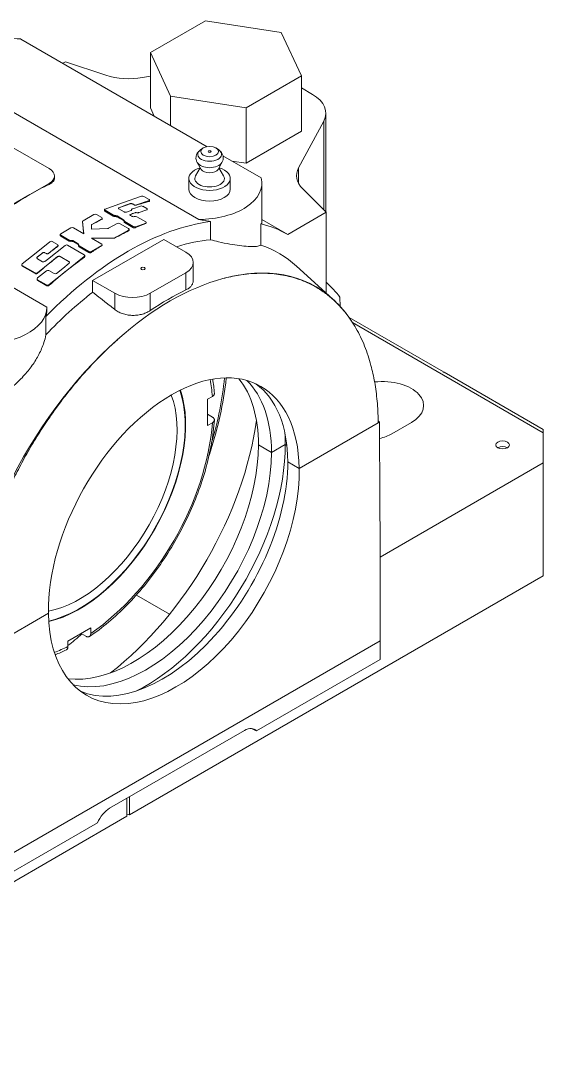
# Model space of a CAD drawing. Header units: millimetres. Extents: x -654804 to -654016, y 0 to 722.
# Drawn here: x -654129.3 to -654015.8, y 0 to 224.6 of the extents above; entities that cross this region are included whole.
import ezdxf

# ---------------------------------------------------------------- set-up
doc = ezdxf.new("R2010")
doc.units = ezdxf.units.MM
doc.layers.add('Estreito visível (ISO)', color=7, linetype='Continuous', lineweight=9)
doc.layers.add('Visível (ISO)', color=7, linetype='Continuous', lineweight=9)

msp = doc.modelspace()

# ---------------------------------------------------------------- linework, layer by layer
at = {"layer": 'Estreito visível (ISO)'}
for p, q in [((-654063.47, 202.78), (-654063.47, 183.47)), ((-654068.94, 192.66), (-654068.94, 189.22)), ((-654123.12, 189.25), (-654123.12, 189.05)), ((-654105.52, 184.86), (-654105.52, 184.85)), ((-654104.97, 184.79), (-654104.97, 184.78)), ((-654104.69, 184.63), (-654104.69, 184.62)), ((-654104.14, 184.57), (-654104.14, 184.54)), ((-654101.41, 185.53), (-654101.45, 185.31)), ((-654110.98, 183.44), (-654111.01, 183.22)), ((-654109.15, 182.38), (-654109.18, 182.17)), ((-654108.87, 182.3), (-654108.91, 182.09)), ((-654108.65, 182.27), (-654108.68, 182.07)), ((-654108.37, 182.19), (-654108.4, 182)), ((-654107.97, 183.99), (-654107.98, 183.95)), ((-654105.47, 182.54), (-654105.48, 182.51)), ((-654105.22, 183.59), (-654105.22, 183.59)), ((-654105.22, 183.49), (-654105.22, 183.48)), ((-654104.5, 182.89), (-654104.5, 182.89)), ((-654104.22, 182.91), (-654104.22, 182.91)), ((-654103.99, 182.89), (-654103.99, 182.88)), ((-654103.72, 182.91), (-654103.72, 182.91)), ((-654101.92, 183.54), (-654101.93, 183.51)), ((-654115.87, 180.96), (-654115.87, 180.95)), ((-654113.82, 180.32), (-654113.82, 180.31)), ((-654111.71, 181.54), (-654111.71, 181.42)), ((-654106.94, 181.36), (-654106.96, 181.17)), ((-654106.82, 181.22), (-654106.85, 181.02)), ((-654106.82, 181.11), (-654106.85, 180.9)), ((-654106.7, 180.97), (-654106.73, 180.75)), ((-654104.87, 179.91), (-654104.91, 179.7)), ((-654104.32, 179.85), (-654104.35, 179.66)), ((-654102.14, 180.62), (-654102.15, 180.59)), ((-654120.6, 178.01), (-654120.6, 177.8)), ((-654108.82, 177.44), (-654108.82, 177.43)), ((-654105.88, 179.14), (-654105.88, 178.95)), ((-654121.31, 175.63), (-654121.29, 175.53)), ((-654118.77, 176.96), (-654118.77, 176.74)), ((-654118.49, 176.89), (-654118.49, 176.68)), ((-654118.26, 176.89), (-654118.26, 176.7)), ((-654117.98, 176.83), (-654117.98, 176.64)), ((-654116.83, 176.16), (-654116.83, 175.97)), ((-654116.6, 175.7), (-654116.6, 175.49)), ((-654111.71, 175.77), (-654111.71, 175.73)), ((-654109.1, 177.37), (-654109.1, 177.36)), ((-654125.69, 173.27), (-654125.69, 173.27)), ((-654124.6, 174.14), (-654124.6, 174.14)), ((-654124.05, 174.2), (-654124.04, 174.2)), ((-654123.77, 174.04), (-654123.77, 174.04)), ((-654123.22, 174.1), (-654123.22, 174.09)), ((-654121.28, 173.36), (-654121.28, 173.34)), ((-654120.73, 173.42), (-654120.72, 173.39)), ((-654115.5, 173.4), (-654115.47, 173.24)), ((-654114.49, 174.49), (-654114.49, 174.27)), ((-654113.93, 174.49), (-654113.93, 174.3)), ((-654128.97, 171.41), (-654128.95, 171.3)), ((-654118.79, 172.29), (-654118.78, 172.26)), ((-654126.19, 169.81), (-654126.17, 169.69)), ((-654125.64, 169.87), (-654125.62, 169.77)), ((-654093.43, 169.88), (-654093.43, 166.12)), ((-654125.62, 168.35), (-654125.59, 168.17)), ((-654123.68, 167.23), (-654123.64, 167.05)), ((-654123.13, 167.29), (-654123.1, 167.13)), ((-654108.87, 165.42), (-654108.87, 161.88)), ((-654101.15, 165.42), (-654101.15, 161.67)), ((-654015.79, 135.13), (-654057.23, 159.05))]:
    msp.add_line(p, q, dxfattribs=at)
for centre, major_axis, start_param, end_param in [((-654088.27, 195.56), (2.59, 0), 2.451776, 6.973002), ((-654088.27, 194.3), (2.83, 0), 3.465421, 5.959357), ((-654096.8, 112.09), (31.61, 54.75), 6.158178, 6.809916), ((-654096.8, 112.09), (31.61, 54.75), 1.044066, 2.35572), ((-654116.56, 123.5), (-20.5, -35.51), 2.441664, 2.559753), ((-654126.1, 129.01), (-29.25, -50.66), 1.967103, 2.2369), ((-654116.56, 123.5), (-20.5, -35.51), 0.870868, 2.270725), ((-654116.56, 123.5), (-20.5, -35.51), 0.59705, 0.699928)]:
    msp.add_ellipse(centre, major_axis=major_axis, ratio=0.57735, start_param=start_param, end_param=end_param, dxfattribs=at)
at = {"layer": 'Visível (ISO)'}
for p, q in [((-654089.13, 224.58), (-654101.14, 217.64)), ((-654072.73, 222.04), (-654089.13, 224.58)), ((-654088.82, 197.23), (-654129.3, 220.6)), ((-654068.34, 212.57), (-654072.73, 222.04)), ((-654119.56, 215.66), (-654120.15, 215.32)), ((-654110.8, 212.74), (-654119.56, 215.66)), ((-654101.14, 217.64), (-654101.14, 205.64)), ((-654101.14, 217.64), (-654096.74, 208.18)), ((-654090.6, 181.45), (-654144.88, 212.78)), ((-654101.14, 212.53), (-654102.83, 212.23)), ((-654080.35, 205.64), (-654068.34, 212.57)), ((-654068.34, 212.57), (-654068.34, 200.56)), ((-654065.94, 208.58), (-654068.34, 209.97)), ((-654096.74, 208.18), (-654096.74, 201.8)), ((-654096.74, 208.18), (-654080.35, 205.64)), ((-654100.32, 203.87), (-654101.14, 205.64)), ((-654080.35, 205.64), (-654080.35, 193.63)), ((-654063.01, 204.5), (-654063.01, 183.02)), ((-654068.94, 192.66), (-654063.47, 202.78)), ((-654068.34, 200.56), (-654080.35, 193.63)), ((-654123.12, 192.46), (-654131.45, 197.27)), ((-654089.76, 196.87), (-654090.27, 196.51)), ((-654086.78, 196.87), (-654086.27, 196.51)), ((-654177.86, 193.74), (-654123.59, 162.4)), ((-654090.1, 192.31), (-654090.96, 193.78)), ((-654086.44, 192.31), (-654085.59, 193.78)), ((-654077.06, 190.44), (-654085.37, 195.23)), ((-654080.35, 193.63), (-654083.42, 194.11)), ((-654090.31, 192.66), (-654091.32, 190.92)), ((-654086.24, 192.66), (-654085.22, 190.92)), ((-654127.29, 186.84), (-654123.12, 189.25)), ((-654121.97, 190.86), (-654121.97, 190.42)), ((-654092.77, 190.33), (-654092.77, 188)), ((-654083.77, 190.33), (-654083.77, 188)), ((-654076.92, 189.32), (-654076.92, 180.76)), ((-654131.45, 184.44), (-654127.29, 186.84)), ((-654103.08, 186.49), (-654107.17, 185.05)), ((-654101.42, 185.79), (-654102.53, 186.43)), ((-654062.99, 183), (-654068.05, 188.05)), ((-654107.17, 185.05), (-654110.98, 183.7)), ((-654107.97, 183.99), (-654106.34, 184.57)), ((-654106.34, 184.57), (-654105.52, 184.86)), ((-654104.97, 184.79), (-654104.69, 184.63)), ((-654104.69, 184.62), (-654104.97, 184.78)), ((-654103.31, 184.34), (-654104.95, 183.76)), ((-654104.14, 184.57), (-654101.41, 185.53)), ((-654101.93, 183.8), (-654102.76, 184.28)), ((-654101.3, 185.63), (-654101.34, 185.4)), ((-654113.38, 182.5), (-654115.75, 181.13)), ((-654111.71, 181.86), (-654112.82, 182.5)), ((-654111.09, 183.6), (-654111.13, 183.39)), ((-654109.18, 182.17), (-654111.01, 183.22)), ((-654110.98, 183.44), (-654109.15, 182.38)), ((-654108.87, 182.3), (-654108.65, 182.27)), ((-654106.96, 181.17), (-654108.4, 182)), ((-654108.37, 182.19), (-654106.94, 181.36)), ((-654106.86, 183.09), (-654107.97, 183.73)), ((-654105.33, 183.37), (-654106.31, 183.03)), ((-654105.47, 182.54), (-654104.5, 182.89)), ((-654105.19, 182.13), (-654105.47, 182.29)), ((-654105.22, 183.61), (-654105.22, 183.61)), ((-654105.22, 183.59), (-654105.22, 183.49)), ((-654104.95, 183.76), (-654105.11, 183.71)), ((-654104.22, 182.91), (-654103.99, 182.89)), ((-654102.15, 180.88), (-654104.09, 182)), ((-654103.72, 182.91), (-654103.56, 182.96)), ((-654103.56, 182.96), (-654101.92, 183.54)), ((-654101.81, 183.64), (-654101.82, 183.6)), ((-654062.99, 183), (-654071.31, 178.2)), ((-654062.99, 165.5), (-654062.99, 183)), ((-654115.87, 180.97), (-654115.87, 180.97)), ((-654115.87, 180.96), (-654115.79, 180.21)), ((-654115.79, 180.21), (-654115.6, 178.33)), ((-654113.93, 179.3), (-654113.93, 180.16)), ((-654113.82, 180.32), (-654111.71, 181.54)), ((-654111.6, 181.7), (-654111.6, 181.57)), ((-654108.38, 180.58), (-654110.22, 179.52)), ((-654105.88, 179.46), (-654107.83, 180.58)), ((-654106.82, 181.22), (-654106.82, 181.11)), ((-654104.91, 179.7), (-654106.73, 180.75)), ((-654106.7, 180.97), (-654104.87, 179.91)), ((-654104.32, 179.85), (-654102.14, 180.62)), ((-654102.03, 180.72), (-654102.03, 180.69)), ((-654088.08, 177.03), (-654088.08, 180.99)), ((-654077.15, 180.48), (-654077.15, 175.88)), ((-654071.31, 178.2), (-654076.92, 181.44)), ((-654120.71, 178.17), (-654120.71, 177.97)), ((-654118.38, 179.62), (-654120.6, 178.33)), ((-654120.6, 178.01), (-654118.77, 176.96)), ((-654118.77, 176.74), (-654120.6, 177.8)), ((-654115.6, 178.33), (-654117.82, 179.62)), ((-654110.47, 179.45), (-654113.93, 179.3)), ((-654108.82, 177.44), (-654105.88, 179.14)), ((-654105.77, 179.3), (-654105.77, 179.09)), ((-654125.97, 174.19), (-654122.98, 176.59)), ((-654123.48, 172.75), (-654119.66, 175.8)), ((-654121.31, 175.63), (-654123.22, 174.1)), ((-654122.43, 176.65), (-654121.32, 176.01)), ((-654121.2, 175.86), (-654121.18, 175.75)), ((-654119.11, 175.86), (-654115.5, 173.78)), ((-654118.49, 176.89), (-654118.26, 176.89)), ((-654117.98, 176.83), (-654116.83, 176.16)), ((-654116.83, 175.97), (-654117.98, 176.64)), ((-654116.71, 176), (-654116.71, 175.86)), ((-654116.71, 175.86), (-654116.71, 175.66)), ((-654116.6, 175.7), (-654114.49, 174.49)), ((-654114.49, 174.27), (-654116.6, 175.49)), ((-654111.71, 176.09), (-654113.93, 177.37)), ((-654113.93, 177.37), (-654110.88, 177.37)), ((-654113.93, 174.49), (-654111.71, 175.77)), ((-654113.67, 168.19), (-654098.23, 177.1)), ((-654111.6, 175.93), (-654111.6, 175.9)), ((-654110.88, 177.37), (-654109.1, 177.37)), ((-654093.43, 174.33), (-654098.23, 177.1)), ((-654128.97, 171.79), (-654125.97, 174.19)), ((-654125.14, 173.71), (-654125.69, 173.27)), ((-654124.6, 174.14), (-654125.14, 173.71)), ((-654123.77, 174.04), (-654124.05, 174.2)), ((-654123.77, 174.04), (-654124.04, 174.2)), ((-654121.28, 173.36), (-654122.64, 172.27)), ((-654118.79, 172.29), (-654120.73, 173.42)), ((-654118.78, 172.26), (-654120.72, 173.39)), ((-654115.5, 173.4), (-654119.31, 170.34)), ((-654115.39, 173.63), (-654115.36, 173.46)), ((-654129.08, 171.56), (-654129.06, 171.45)), ((-654126.19, 169.81), (-654128.97, 171.41)), ((-654126.17, 169.69), (-654128.95, 171.3)), ((-654125.68, 172.89), (-654124.57, 172.25)), ((-654122.64, 172.27), (-654125.64, 169.87)), ((-654124.02, 172.31), (-654123.48, 172.75)), ((-654121.51, 169.73), (-654120.14, 170.82)), ((-654120.14, 170.82), (-654118.78, 171.91)), ((-654091.83, 172.1), (-654091.83, 168.21)), ((-654061.5, 164.14), (-654069.37, 171.3)), ((-654125.73, 168.5), (-654125.7, 168.32)), ((-654125.63, 168.73), (-654123.72, 170.26)), ((-654123.17, 170.32), (-654122.06, 169.67)), ((-654119.31, 170.34), (-654123.13, 167.29)), ((-654101.15, 165.42), (-654093.43, 169.88)), ((-654123.68, 167.23), (-654125.62, 168.35)), ((-654123.64, 167.05), (-654125.59, 168.17)), ((-654113.67, 168.19), (-654108.87, 165.42)), ((-654113.67, 165.65), (-654113.67, 168.19)), ((-654059.99, 164.57), (-654059.91, 162.55)), ((-654123.59, 162.38), (-654123.59, 162.37)), ((-654123.82, 160.35), (-654123.82, 156.39)), ((-654037.5, 148.34), (-654057.98, 160.16)), ((-654015.79, 135.81), (-654037.34, 148.25)), ((-654088.73, 142.42), (-654087.67, 143.03)), ((-654088.73, 136.7), (-654088.73, 142.42)), ((-654088.73, 139.15), (-654087.67, 138.54)), ((-654087.67, 137.31), (-654088.73, 136.7)), ((-654068.83, 127.37), (-654051.4, 137.43)), ((-654051.67, 137.3), (-654068.83, 127.4)), ((-654044.43, 137.38), (-654048.67, 134.93)), ((-654015.79, 135.81), (-654015.79, 135.13)), ((-654015.79, 128.6), (-654015.79, 135.13)), ((-654077.66, 132.5), (-654074.84, 130.87)), ((-654071.83, 132.6), (-654074.84, 130.87)), ((-654074.84, 130.84), (-654071.83, 132.58)), ((-654071.49, 132.41), (-654071.83, 132.6)), ((-654071.83, 132.58), (-654071.49, 132.38)), ((-654077.64, 132.49), (-654077.66, 132.48)), ((-654074.84, 130.84), (-654077.66, 132.48)), ((-654071.3, 128.83), (-654068.83, 127.4)), ((-654071.28, 128.81), (-654071.3, 128.8)), ((-654068.83, 127.37), (-654071.3, 128.8)), ((-654015.79, 128.6), (-654051.24, 108.13)), ((-654015.79, 104.1), (-654015.79, 128.6)), ((-654105.67, 52.21), (-654015.79, 104.1)), ((-654104.18, 99.91), (-654096.95, 95.74)), ((-654051.23, 101.03), (-654051.23, 86.06)), ((-654140.69, 85.88), (-654123.27, 95.94)), ((-654123.27, 95.96), (-654140.43, 86.06)), ((-654123.29, 95.95), (-654123.27, 95.94)), ((-654119.03, 89.93), (-654114.08, 92.79)), ((-654114.08, 92.79), (-654114.08, 91.57)), ((-654051.26, 89.97), (-654139.43, 39.06)), ((-654119.03, 88.71), (-654119.03, 89.93)), ((-654115.14, 90.95), (-654116.2, 91.57)), ((-654051.26, 85.88), (-654051.26, 89.97)), ((-654078.08, 70.4), (-654051.26, 85.88)), ((-654109.98, 53.61), (-654080.7, 70.52)), ((-654106.23, 51.89), (-654106.23, 55.78)), ((-654105.67, 56.1), (-654105.67, 52.21)), ((-654196.11, 0), (-654106.23, 51.89)), ((-654105.67, 52.21), (-654106.23, 52.32)), ((-654139.43, 34.98), (-654112.61, 50.46))]:
    msp.add_line(p, q, dxfattribs=at)
for centre, major_axis, ratio, start_param, end_param in [((-654131.23, 212.8), (-13.65, 0), 0.57735, 4.570492, 6.286001), ((-654105.8, 217.74), (-10, 0), 0.57735, 1.047198, 1.873069), ((-654073.01, 204.5), (10, 0), 0.57735, 5.980913, 7.068583), ((-654125.9, 190.86), (3.93, 0), 0.57735, 5.497787, 7.068583), ((-654088.27, 190.33), (4.5, 0), 0.57735, 2.042571, 7.382207), ((-654088.27, 190.33), (3.21, 0), 0.57735, 2.817765, 6.607013), ((-654088.27, 192.66), (1.93, 0), 0.57735, 3.465421, 5.959357), ((-654059.39, 190.94), (-10, 0), 0.57735, 5.980913, 6.806784), ((-654127.29, 129.69), (-35, -60.62), 0.57735, 3.842677, 3.926991), ((-654090.57, 189.32), (13.65, 0), 0.57735, 4.709573, 6.425082), ((-654127.29, 129.69), (-35, -60.62), 0.57735, 3.926991, 4.011305), ((-654102.8, 186.33), (-0.388, 0.059), 0.457158, 4.005914, 5.57671), ((-654088.27, 188), (4.5, 0), 0.57735, 3.141593, 6.283185), ((-654115.74, 123.02), (-35, -60.62), 0.57735, 3.735861, 3.769518), ((-654115.74, 123.02), (-35, -60.62), 0.57735, 3.719034, 3.735861), ((-654105.24, 184.7), (0.388, -0.059), 0.457158, 0.864321, 2.435118), ((-654104.42, 184.73), (0.388, -0.059), 0.457158, 4.005914, 5.57671), ((-654114.91, 122.54), (-35, -60.62), 0.57735, 3.651634, 3.707815), ((-654103.03, 184.18), (-0.388, 0.059), 0.457158, 4.005914, 5.57671), ((-654101.69, 185.69), (0.388, -0.059), 0.457158, 5.57671, 7.147507), ((-654113.1, 182.34), (-0.393, 0), 0.57735, 3.926991, 5.497787), ((-654110.71, 183.54), (-0.388, 0.059), 0.457158, 5.57671, 7.147507), ((-654108.88, 182.48), (0.388, -0.059), 0.457158, 4.005914, 4.791312), ((-654110.19, 119.82), (98.38, -9.05), 0.629489, 1.613311, 1.615641), ((-654108.64, 182.09), (0.388, -0.059), 0.457158, 0.864321, 1.649719), ((-654107.69, 183.83), (-0.388, 0.059), 0.457158, 5.57671, 7.147507), ((-654106.58, 183.19), (-0.388, 0.059), 0.457158, 0.864321, 2.435118), ((-654105.19, 182.38), (-0.388, 0.059), 0.457158, 5.57671, 7.147507), ((-654113.24, 121.58), (-35, -60.62), 0.57735, 3.749401, 3.769518), ((-654105.61, 183.53), (0.388, -0.059), 0.457158, 5.57671, 6.362108), ((-654104.83, 183.55), (-0.388, 0.059), 0.457158, 5.57671, 6.362108), ((-654114.63, 122.38), (-7.05, -76.7), 0.081907, 2.500017, 2.50234), ((-654104.92, 182.22), (-0.388, 0.059), 0.457158, 0.864321, 2.435118), ((-654104.36, 181.9), (-0.388, 0.059), 0.457158, 4.005914, 5.57671), ((-654104.22, 182.73), (0.388, -0.059), 0.457158, 1.649719, 2.435118), ((-654112.68, 121.26), (98.38, -9.05), 0.629489, 1.540314, 1.542638), ((-654104, 183.07), (0.388, -0.059), 0.457158, 4.791312, 5.57671), ((-654112.96, 121.42), (-35, -60.62), 0.57735, 3.735861, 3.739146), ((-654112.96, 121.42), (-35, -60.62), 0.57735, 3.702204, 3.735861), ((-654102.2, 183.7), (0.388, -0.059), 0.457158, 5.57671, 7.147507), ((-654105.95, 117.37), (-35, -60.62), 0.57735, 3.557638, 4.296344), ((-654118.1, 179.46), (-0.393, 0), 0.57735, 3.926991, 5.497787), ((-654115.48, 180.97), (-0.393, 0), 0.57735, 5.497787, 6.341941), ((-654115.79, 123.05), (4.52, -83.39), 0.050701, 2.323154, 2.335503), ((-654115.79, 123.05), (4.52, -83.39), 0.050701, 2.292765, 2.323154), ((-654113.54, 180.16), (-0.393, 0), 0.57735, 5.497787, 6.283185), ((-654114.91, 122.54), (-35, -60.62), 0.57735, 3.862449, 3.905036), ((-654111.99, 181.7), (0.393, 0), 0.57735, 5.497787, 7.068583), ((-654108.1, 180.42), (-0.393, 0), 0.57735, 3.926991, 5.497787), ((-654107.21, 181.26), (0.388, -0.059), 0.457158, 0.078923, 0.864321), ((-654116.29, 123.34), (-7.05, -76.7), 0.081907, 2.427013, 2.429344), ((-654106.43, 181.07), (-0.388, 0.059), 0.457158, 0.078923, 0.864321), ((-654104.6, 180.01), (0.388, -0.059), 0.457158, 4.005914, 5.57671), ((-654109.91, 119.66), (-35, -60.62), 0.57735, 3.769518, 3.81446), ((-654102.42, 180.78), (0.388, -0.059), 0.457158, 5.57671, 7.147507), ((-654105.95, 117.37), (35, 60.62), 0.57735, 0.010205, 0.164402), ((-654120.32, 178.17), (-0.393, 0), 0.57735, 5.497787, 7.068583), ((-654110.5, 179.68), (-0.393, 0), 0.57735, 1.647568, 2.356194), ((-654109.1, 177.6), (0.393, 0), 0.57735, 4.712389, 5.497787), ((-654109.91, 119.66), (-35, -60.62), 0.57735, 3.845578, 3.905036), ((-654106.16, 179.3), (0.393, 0), 0.57735, 5.497787, 7.068583), ((-654114.91, 122.54), (-35, -60.62), 0.57735, 4.056389, 4.095685), ((-654122.7, 176.43), (0.386, 0.072), 0.676515, 0.669734, 2.24053), ((-654121.59, 175.79), (0.386, 0.072), 0.676515, 5.382123, 6.952919), ((-654119.38, 175.64), (0.386, 0.072), 0.676515, 0.669734, 2.24053), ((-654118.49, 177.12), (0.393, 0), 0.57735, 3.926991, 4.712389), ((-654110.05, 119.74), (98.99, 0), 0.57735, 1.653857, 1.656189), ((-654118.26, 176.67), (0.393, 0), 0.57735, 0.785398, 1.570796), ((-654117.1, 176), (0.393, 0), 0.57735, 0, 0.785398), ((-654116.32, 175.86), (-0.393, 0), 0.57735, 0, 0.785398), ((-654109.91, 119.66), (-35, -60.62), 0.57735, 3.963454, 4.008403), ((-654110.88, 120.22), (98.99, 0), 0.57735, 1.570796, 1.601186), ((-654111.99, 175.93), (0.393, 0), 0.57735, 5.497787, 7.068583), ((-654110.88, 120.22), (98.99, 0), 0.57735, 1.552808, 1.570796), ((-654105.95, 117.37), (32.75, 56.72), 0.57735, 0.389308, 0.557259), ((-654105.95, 117.37), (32.75, 56.72), 0.57735, 6.158178, 6.39752), ((-654125.41, 173.11), (-0.386, -0.072), 0.676515, 5.382123, 6.952919), ((-654115.74, 123.02), (-35, -60.62), 0.57735, 4.118121, 4.129338), ((-654115.74, 123.02), (-35, -60.62), 0.57735, 4.106904, 4.118121), ((-654124.32, 173.98), (-0.386, -0.072), 0.676515, 3.811327, 5.382123), ((-654123.5, 174.26), (-0.386, -0.072), 0.676515, 0.669734, 2.24053), ((-654113.24, 121.58), (-35, -60.62), 0.57735, 4.090075, 4.118121), ((-654121, 173.2), (-0.386, -0.072), 0.676515, 3.811327, 5.382123), ((-654109.91, 119.66), (-35, -60.62), 0.57735, 4.039522, 4.118121), ((-654115.77, 173.56), (0.386, 0.072), 0.676515, 5.382123, 6.952919), ((-654114.21, 174.65), (0.393, 0), 0.57735, 3.926991, 5.497787), ((-654097.29, 172.1), (5.46, 0), 0.57735, 5.497787, 7.068583), ((-654128.69, 171.63), (-0.386, -0.072), 0.676515, 5.382123, 6.952919), ((-654113.24, 121.58), (-35, -60.62), 0.57735, 4.118121, 4.179853), ((-654124.3, 172.47), (0.386, 0.072), 0.676515, 3.811327, 5.382123), ((-654119.06, 172.08), (0.386, 0.072), 0.676515, 5.382123, 6.952919), ((-654125.92, 170.03), (-0.386, -0.072), 0.676515, 0.669734, 2.24053), ((-654125.35, 168.57), (-0.386, -0.072), 0.676515, 5.382123, 6.952919), ((-654123.44, 170.1), (0.386, 0.072), 0.676515, 0.669734, 2.24053), ((-654109.91, 119.66), (-35, -60.62), 0.57735, 4.118121, 4.19672), ((-654121.78, 169.89), (0.386, 0.072), 0.676515, 3.811327, 5.382123), ((-654096.05, 111.82), (-30.67, -55.07), 0.587337, 3.658493, 4.177405), ((-654123.41, 167.45), (-0.386, -0.072), 0.676515, 0.669734, 2.24053), ((-654100.43, 154.28), (44.2, 0), 0.57735, 0.414979, 0.560341), ((-654105.95, 117.37), (32.75, 56.72), 0.57735, 0.952846, 1.181488), ((-654105.01, 167.65), (5.46, 0), 0.57735, 3.926991, 5.497787), ((-654097.29, 112.37), (-31.67, -54.85), 0.57735, 3.840709, 4.013273), ((-654137.24, 162.38), (13.65, 0), 0.57735, 4.570492, 6.286001), ((-654096.05, 111.66), (18.74, 33.64), 0.587337, 5.48953, 8.629564), ((-654038, 146.32), (-0.46, -2.04), 0.264784, 2.984598, 3.200915), ((-654038.84, 146.81), (2.03, 0.86), 0.711531, 0.491397, 0.633294), ((-654104.89, 116.76), (19.25, 33.34), 0.57735, 5.498566, 6.062223), ((-654102.06, 115.13), (19.25, 33.34), 0.57735, 5.498566, 6.136438), ((-654050.79, 141.05), (9, 0), 0.57735, 5.497787, 8.036822), ((-654116.56, 123.5), (16.25, 28.15), 0.57735, 3.633338, 5.813273), ((-654116.56, 123.5), (-16.32, -28.27), 0.57735, 0.493403, 2.669924), ((-654098.52, 113.08), (19.25, 33.34), 0.57735, 5.498566, 6.228053), ((-654116.56, 123.5), (15, 25.98), 0.57735, 3.604612, 5.843675), ((-654116.2, 123.29), (-27.31, -47.31), 0.57735, 0.951978, 2.189614), ((-654053.73, 136.9), (2.5, 0), 0.57735, 0.373485, 0.605337), ((-654053.73, 183.72), (1.75, -117.97), 0.015111, 0.651928, 1.167311), ((-654102.06, 115.13), (-21.38, -37.02), 0.57735, 2.356896, 2.428908), ((-654055.04, 138.6), (-9, 0), 0.57735, 1.989797, 2.356194), ((-654102.06, 115.13), (-21.38, -37.02), 0.57735, 0.712684, 2.356194), ((-654104.89, 116.76), (-19.25, -33.34), 0.57735, 0.238266, 2.356194), ((-654102.06, 115.13), (-19.25, -33.34), 0.57735, 0.164051, 2.356194), ((-654024.63, 131.25), (-1.5, 0), 0.57735, 3.926991, 5.497787), ((-654098.52, 113.08), (-19.25, -33.34), 0.57735, 0.072435, 2.356194), ((-654096.05, 111.66), (18.74, 33.64), 0.587337, 2.347158, 5.488751), ((-654126.1, 129.01), (-27.5, -47.63), 0.57735, 0.968233, 1.047721), ((-654126.1, 129.01), (-27.5, -47.63), 0.57735, 0.896737, 0.903853), ((-654053.73, 85.86), (-2.5, -0.27), 0.491924, 2.94694, 3.088837), ((-654080.7, 66.89), (2.22, 3.85), 0.57735, 6.079673, 7.068583), ((-654092.98, 73.98), (22.54, -9.07), 0.117983, 0.896718, 0.957733), ((-654109.98, 49.98), (2.22, 3.85), 0.57735, 0.785398, 1.774309)]:
    msp.add_ellipse(centre, major_axis=major_axis, ratio=ratio, start_param=start_param, end_param=end_param, dxfattribs=at)
for centre, major_axis in [((-654088.27, 196.16), (-1.93, 0)), ((-654088.27, 196.16), (-0.321, 0)), ((-654102.75, 170.8), (0.491, 0)), ((-654024.63, 132.48), (-1.5, 0))]:
    msp.add_ellipse(centre, major_axis=major_axis, ratio=0.57735, dxfattribs=at)
for points, knots in [([(-654090.96, 193.78), (-654091.06, 193.96), (-654091.14, 194.16), (-654091.23, 194.6), (-654091.24, 194.83), (-654091.18, 195.27), (-654091.11, 195.48), (-654090.92, 195.85), (-654090.81, 196.02), (-654090.55, 196.29), (-654090.42, 196.41), (-654090.27, 196.51), (-654090.27, 196.51), (-654090.27, 196.51)], [2.032366, 2.032366, 2.032366, 2.032366, 2.235095, 2.235095, 2.437824, 2.437824, 2.637623, 2.637623, 2.840352, 2.840352, 3.043081, 3.043081, 3.046012, 3.046012, 3.046012, 3.046012]), ([(-654086.27, 196.51), (-654086.13, 196.42), (-654085.99, 196.3), (-654085.74, 196.02), (-654085.62, 195.86), (-654085.43, 195.49), (-654085.36, 195.28), (-654085.3, 194.83), (-654085.31, 194.61), (-654085.4, 194.17), (-654085.48, 193.97), (-654085.58, 193.79), (-654085.59, 193.79), (-654085.59, 193.78)], [4.80797, 4.80797, 4.80797, 4.80797, 5.010699, 5.010699, 5.213428, 5.213428, 5.416157, 5.416157, 5.615956, 5.615956, 5.818685, 5.818685, 5.821615, 5.821615, 5.821615, 5.821615]), ([(-654121.97, 190.42), (-654121.97, 190.29), (-654121.99, 190.16), (-654122.09, 189.91), (-654122.16, 189.79), (-654122.36, 189.55), (-654122.49, 189.44), (-654122.78, 189.23), (-654122.94, 189.13), (-654123.12, 189.05)], [14.832976, 14.832976, 14.832976, 14.832976, 15.572886, 15.572886, 16.317404, 16.317404, 17.061921, 17.061921, 17.806439, 17.806439, 17.806439, 17.806439]), ([(-654104.97, 184.78), (-654105.01, 184.8), (-654105.05, 184.82), (-654105.15, 184.85), (-654105.2, 184.86), (-654105.29, 184.87), (-654105.35, 184.87), (-654105.44, 184.87), (-654105.49, 184.86), (-654105.52, 184.85)], [1.1831617, 1.1831617, 1.1831617, 1.1831617, 1.3310459, 1.3310459, 1.47893, 1.47893, 1.6268422, 1.6268422, 1.7747544, 1.7747544, 1.7747544, 1.7747544]), ([(-654104.14, 184.54), (-654104.18, 184.53), (-654104.22, 184.52), (-654104.32, 184.52), (-654104.37, 184.52), (-654104.47, 184.53), (-654104.52, 184.55), (-654104.61, 184.58), (-654104.66, 184.6), (-654104.69, 184.62)], [-0.5916355, -0.5916355, -0.5916355, -0.5916355, -0.4436985, -0.4436985, -0.2957616, -0.2957616, -0.1478808, -0.1478808, 0, 0, 0, 0]), ([(-654101.34, 185.4), (-654101.34, 185.38), (-654101.35, 185.36), (-654101.39, 185.34), (-654101.41, 185.32), (-654101.45, 185.31)], [-0.858519, -0.858519, -0.858519, -0.858519, -0.7409974, -0.7409974, -0.5925314, -0.5925314, -0.5925314, -0.5925314]), ([(-654111.01, 183.22), (-654111.05, 183.24), (-654111.08, 183.27), (-654111.12, 183.32), (-654111.13, 183.35), (-654111.13, 183.38), (-654111.13, 183.38), (-654111.13, 183.39)], [0, 0, 0, 0, 0.1478634, 0.1478634, 0.2957268, 0.2957268, 0.3266271, 0.3266271, 0.3266271, 0.3266271]), ([(-654108.91, 182.09), (-654108.91, 182.09), (-654108.91, 182.09), (-654108.96, 182.09), (-654109.01, 182.1), (-654109.11, 182.13), (-654109.15, 182.15), (-654109.18, 182.17)], [-0.2959826, -0.2959826, -0.2959826, -0.2959826, -0.2957268, -0.2957268, -0.1478634, -0.1478634, 0, 0, 0, 0]), ([(-654108.4, 182), (-654108.43, 182.02), (-654108.48, 182.04), (-654108.58, 182.06), (-654108.63, 182.07), (-654108.68, 182.07)], [1.1851834, 1.1851834, 1.1851834, 1.1851834, 1.3331664, 1.3331664, 1.4811494, 1.4811494, 1.4811494, 1.4811494]), ([(-654107.98, 183.95), (-654108.01, 183.94), (-654108.04, 183.92), (-654108.07, 183.89), (-654108.08, 183.88), (-654108.08, 183.87)], [-0.5917305, -0.5917305, -0.5917305, -0.5917305, -0.4437467, -0.4437467, -0.3708966, -0.3708966, -0.3708966, -0.3708966]), ([(-654105.48, 182.51), (-654105.51, 182.5), (-654105.54, 182.48), (-654105.57, 182.45), (-654105.58, 182.43), (-654105.58, 182.42)], [-0.5917305, -0.5917305, -0.5917305, -0.5917305, -0.4437467, -0.4437467, -0.3708966, -0.3708966, -0.3708966, -0.3708966]), ([(-654104.22, 182.91), (-654104.27, 182.91), (-654104.32, 182.92), (-654104.42, 182.91), (-654104.46, 182.9), (-654104.5, 182.89)], [1.4789035, 1.4789035, 1.4789035, 1.4789035, 1.626794, 1.626794, 1.7746886, 1.7746886, 1.7746886, 1.7746886]), ([(-654103.72, 182.91), (-654103.75, 182.89), (-654103.8, 182.89), (-654103.89, 182.88), (-654103.94, 182.88), (-654103.99, 182.88)], [1.7746193, 1.7746193, 1.7746193, 1.7746193, 1.922506, 1.922506, 2.0703915, 2.0703915, 2.0703915, 2.0703915]), ([(-654101.82, 183.6), (-654101.82, 183.58), (-654101.83, 183.57), (-654101.87, 183.53), (-654101.9, 183.52), (-654101.93, 183.51)], [1.5098309, 1.5098309, 1.5098309, 1.5098309, 1.6271598, 1.6271598, 1.7751436, 1.7751436, 1.7751436, 1.7751436]), ([(-654115.87, 180.95), (-654115.87, 180.96), (-654115.87, 180.96), (-654115.87, 180.97), (-654115.87, 180.97), (-654115.87, 180.97)], [0.27292781, 0.27292781, 0.27292781, 0.27292781, 0.2957663, 0.2957663, 0.29577327, 0.29577327, 0.29577327, 0.29577327]), ([(-654113.82, 180.31), (-654113.85, 180.29), (-654113.88, 180.27), (-654113.92, 180.21), (-654113.93, 180.18), (-654113.93, 180.16)], [1.7748463, 1.7748463, 1.7748463, 1.7748463, 1.9227615, 1.9227615, 2.0706629, 2.0706629, 2.0706629, 2.0706629]), ([(-654111.6, 181.57), (-654111.6, 181.54), (-654111.61, 181.51), (-654111.65, 181.46), (-654111.68, 181.44), (-654111.71, 181.42)], [1.4802288, 1.4802288, 1.4802288, 1.4802288, 1.6282844, 1.6282844, 1.7765148, 1.7765148, 1.7765148, 1.7765148]), ([(-654106.85, 181.02), (-654106.85, 181.02), (-654106.85, 181.02), (-654106.85, 181.04), (-654106.86, 181.07), (-654106.9, 181.12), (-654106.93, 181.15), (-654106.96, 181.17)], [0.8892185, 0.8892185, 0.8892185, 0.8892185, 0.8894744, 0.8894744, 1.0373289, 1.0373289, 1.1851834, 1.1851834, 1.1851834, 1.1851834]), ([(-654106.73, 180.75), (-654106.77, 180.77), (-654106.8, 180.8), (-654106.84, 180.85), (-654106.85, 180.88), (-654106.85, 180.9), (-654106.85, 180.9), (-654106.85, 180.9)], [0, 0, 0, 0, 0.1478634, 0.1478634, 0.2957268, 0.2957268, 0.2959826, 0.2959826, 0.2959826, 0.2959826]), ([(-654104.35, 179.66), (-654104.39, 179.64), (-654104.43, 179.63), (-654104.53, 179.62), (-654104.58, 179.62), (-654104.68, 179.62), (-654104.73, 179.63), (-654104.83, 179.66), (-654104.87, 179.68), (-654104.91, 179.7)], [-0.5925115, -0.5925115, -0.5925115, -0.5925115, -0.4441191, -0.4441191, -0.2957268, -0.2957268, -0.1478634, -0.1478634, 0, 0, 0, 0]), ([(-654102.03, 180.69), (-654102.04, 180.68), (-654102.05, 180.66), (-654102.08, 180.62), (-654102.11, 180.6), (-654102.15, 180.59)], [1.5098082, 1.5098082, 1.5098082, 1.5098082, 1.6271338, 1.6271338, 1.7750959, 1.7750959, 1.7750959, 1.7750959]), ([(-654088.08, 180.99), (-654088.46, 181.05), (-654088.84, 181.11), (-654089.69, 181.26), (-654090.14, 181.35), (-654090.6, 181.45)], [70.462753, 70.462753, 70.462753, 70.462753, 71.634243, 71.634243, 72.967029, 72.967029, 72.967029, 72.967029]), ([(-654076.92, 180.76), (-654076.92, 180.72), (-654076.93, 180.69), (-654076.97, 180.59), (-654077.04, 180.53), (-654077.15, 180.48)], [50.126594, 50.126594, 50.126594, 50.126594, 50.920794, 50.920794, 52.840591, 52.840591, 52.840591, 52.840591]), ([(-654120.6, 177.8), (-654120.63, 177.82), (-654120.66, 177.84), (-654120.7, 177.9), (-654120.71, 177.94), (-654120.71, 177.97), (-654120.71, 177.97), (-654120.71, 177.97)], [0, 0, 0, 0, 0.1478617, 0.1478617, 0.2957235, 0.2957235, 0.2959974, 0.2959974, 0.2959974, 0.2959974]), ([(-654108.82, 177.43), (-654108.86, 177.41), (-654108.9, 177.39), (-654109, 177.37), (-654109.05, 177.36), (-654109.1, 177.36)], [1.7748463, 1.7748463, 1.7748463, 1.7748463, 1.9227615, 1.9227615, 2.0706629, 2.0706629, 2.0706629, 2.0706629]), ([(-654105.77, 179.09), (-654105.77, 179.06), (-654105.78, 179.04), (-654105.82, 178.99), (-654105.85, 178.96), (-654105.88, 178.95)], [1.481042, 1.481042, 1.481042, 1.481042, 1.6291967, 1.6291967, 1.7776252, 1.7776252, 1.7776252, 1.7776252]), ([(-654121.18, 175.75), (-654121.18, 175.74), (-654121.18, 175.73), (-654121.18, 175.69), (-654121.19, 175.65), (-654121.23, 175.59), (-654121.26, 175.56), (-654121.29, 175.53)], [1.4354571, 1.4354571, 1.4354571, 1.4354571, 1.4799511, 1.4799511, 1.6281529, 1.6281529, 1.7763547, 1.7763547, 1.7763547, 1.7763547]), ([(-654118.49, 176.68), (-654118.49, 176.68), (-654118.49, 176.68), (-654118.54, 176.68), (-654118.59, 176.69), (-654118.69, 176.71), (-654118.73, 176.72), (-654118.77, 176.74)], [-0.2959974, -0.2959974, -0.2959974, -0.2959974, -0.2957235, -0.2957235, -0.1478617, -0.1478617, 0, 0, 0, 0]), ([(-654117.98, 176.64), (-654118.02, 176.66), (-654118.06, 176.67), (-654118.16, 176.69), (-654118.21, 176.7), (-654118.26, 176.7), (-654118.26, 176.7), (-654118.26, 176.7)], [1.185327, 1.185327, 1.185327, 1.185327, 1.3331796, 1.3331796, 1.4810322, 1.4810322, 1.4813061, 1.4813061, 1.4813061, 1.4813061]), ([(-654116.71, 175.8), (-654116.71, 175.8), (-654116.71, 175.8), (-654116.71, 175.83), (-654116.72, 175.86), (-654116.76, 175.92), (-654116.79, 175.95), (-654116.83, 175.97)], [0.889348, 0.889348, 0.889348, 0.889348, 0.8896219, 0.8896219, 1.0374745, 1.0374745, 1.185327, 1.185327, 1.185327, 1.185327]), ([(-654116.6, 175.49), (-654116.63, 175.51), (-654116.66, 175.53), (-654116.7, 175.59), (-654116.71, 175.63), (-654116.71, 175.66), (-654116.71, 175.66), (-654116.71, 175.66)], [0, 0, 0, 0, 0.1478617, 0.1478617, 0.2957235, 0.2957235, 0.2959974, 0.2959974, 0.2959974, 0.2959974]), ([(-654111.6, 175.9), (-654111.6, 175.87), (-654111.61, 175.84), (-654111.65, 175.78), (-654111.68, 175.75), (-654111.71, 175.73)], [1.4792716, 1.4792716, 1.4792716, 1.4792716, 1.6272048, 1.6272048, 1.7751813, 1.7751813, 1.7751813, 1.7751813]), ([(-654077.15, 175.88), (-654077.22, 175.83), (-654077.3, 175.79), (-654077.64, 175.65), (-654077.97, 175.59), (-654078.82, 175.54), (-654079.32, 175.54), (-654080.47, 175.61), (-654081.11, 175.67), (-654082.41, 175.84), (-654083.12, 175.95), (-654084.65, 176.22), (-654085.48, 176.39), (-654086.91, 176.72), (-654087.49, 176.87), (-654088.08, 177.03)], [11.729144, 11.729144, 11.729144, 11.729144, 12.929825, 12.929825, 15.97893, 15.97893, 19.028036, 19.028036, 22.077142, 22.077142, 24.919965, 24.919965, 27.762787, 27.762787, 29.6255, 29.6255, 29.6255, 29.6255]), ([(-654125.69, 173.27), (-654125.72, 173.24), (-654125.75, 173.21), (-654125.79, 173.14), (-654125.8, 173.1), (-654125.8, 173.06), (-654125.8, 173.05), (-654125.79, 173.04)], [-0.5915655, -0.5915655, -0.5915655, -0.5915655, -0.4436674, -0.4436674, -0.2957692, -0.2957692, -0.2556418, -0.2556418, -0.2556418, -0.2556418]), ([(-654124.04, 174.2), (-654124.08, 174.22), (-654124.12, 174.23), (-654124.22, 174.25), (-654124.27, 174.25), (-654124.37, 174.24), (-654124.42, 174.23), (-654124.52, 174.19), (-654124.56, 174.17), (-654124.6, 174.14)], [1.1831151, 1.1831151, 1.1831151, 1.1831151, 1.3309997, 1.3309997, 1.4788844, 1.4788844, 1.6267825, 1.6267825, 1.7746806, 1.7746806, 1.7746806, 1.7746806]), ([(-654123.22, 174.09), (-654123.25, 174.06), (-654123.29, 174.04), (-654123.39, 174), (-654123.44, 173.99), (-654123.54, 173.98), (-654123.59, 173.98), (-654123.69, 174), (-654123.73, 174.02), (-654123.77, 174.04)], [-0.5915975, -0.5915975, -0.5915975, -0.5915975, -0.4436808, -0.4436808, -0.2957641, -0.2957641, -0.1478821, -0.1478821, 0, 0, 0, 0]), ([(-654120.72, 173.39), (-654120.76, 173.41), (-654120.8, 173.42), (-654120.9, 173.44), (-654120.95, 173.44), (-654121.05, 173.43), (-654121.1, 173.42), (-654121.2, 173.39), (-654121.24, 173.36), (-654121.28, 173.34)], [1.1833107, 1.1833107, 1.1833107, 1.1833107, 1.3311933, 1.3311933, 1.4790758, 1.4790758, 1.6270309, 1.6270309, 1.7749859, 1.7749859, 1.7749859, 1.7749859]), ([(-654115.36, 173.46), (-654115.35, 173.45), (-654115.35, 173.44), (-654115.35, 173.4), (-654115.36, 173.36), (-654115.4, 173.3), (-654115.43, 173.27), (-654115.47, 173.24)], [1.4362115, 1.4362115, 1.4362115, 1.4362115, 1.4806374, 1.4806374, 1.6290298, 1.6290298, 1.7774222, 1.7774222, 1.7774222, 1.7774222]), ([(-654113.93, 174.3), (-654113.97, 174.28), (-654114.01, 174.25), (-654114.11, 174.22), (-654114.16, 174.22), (-654114.26, 174.21), (-654114.31, 174.21), (-654114.41, 174.24), (-654114.45, 174.25), (-654114.49, 174.27)], [-0.5925806, -0.5925806, -0.5925806, -0.5925806, -0.444152, -0.444152, -0.2957235, -0.2957235, -0.1478617, -0.1478617, 0, 0, 0, 0]), ([(-654128.95, 171.3), (-654128.98, 171.32), (-654129.01, 171.34), (-654129.05, 171.4), (-654129.06, 171.42), (-654129.06, 171.45)], [0, 0, 0, 0, 0.147872, 0.147872, 0.2512499, 0.2512499, 0.2512499, 0.2512499]), ([(-654118.67, 172.13), (-654118.68, 172.15), (-654118.68, 172.17), (-654118.72, 172.22), (-654118.75, 172.24), (-654118.78, 172.26)], [0.9516443, 0.9516443, 0.9516443, 0.9516443, 1.0354281, 1.0354281, 1.1833107, 1.1833107, 1.1833107, 1.1833107]), ([(-654125.62, 169.77), (-654125.66, 169.74), (-654125.7, 169.71), (-654125.79, 169.67), (-654125.85, 169.66), (-654125.94, 169.64), (-654126, 169.64), (-654126.09, 169.66), (-654126.14, 169.67), (-654126.17, 169.69)], [-0.5921476, -0.5921476, -0.5921476, -0.5921476, -0.4439457, -0.4439457, -0.2957439, -0.2957439, -0.147872, -0.147872, 0, 0, 0, 0]), ([(-654085.37, 168.59), (-654084.24, 168.9), (-654083.13, 169.14), (-654080.46, 169.59), (-654078.93, 169.72), (-654076.91, 169.76), (-654076.29, 169.76), (-654075.03, 169.7), (-654074.4, 169.64), (-654073.15, 169.49), (-654072.53, 169.39), (-654071.34, 169.15), (-654070.77, 169.02), (-654069.46, 168.65), (-654068.66, 168.38), (-654067.07, 167.74), (-654066.28, 167.37), (-654064.76, 166.53), (-654064.03, 166.06), (-654062.64, 165.07), (-654061.99, 164.53), (-654060.5, 163.19), (-654059.62, 162.26), (-654057.96, 160.19), (-654057.18, 159.05), (-654055.78, 156.59), (-654055.15, 155.28), (-654054.05, 152.56), (-654053.6, 151.15), (-654052.92, 148.61), (-654052.64, 147.37), (-654052.19, 144.77), (-654052.01, 143.4), (-654051.76, 140.59), (-654051.69, 139.14), (-654051.67, 137.56), (-654051.67, 137.43), (-654051.67, 137.3)], [336.260014, 336.260014, 336.260014, 336.260014, 340.805017, 340.805017, 347.449602, 347.449602, 350.24119, 350.24119, 353.032778, 353.032778, 355.824366, 355.824366, 358.615955, 358.615955, 362.670524, 362.670524, 366.725093, 366.725093, 370.779662, 370.779662, 374.834231, 374.834231, 380.867474, 380.867474, 386.900716, 386.900716, 392.933959, 392.933959, 398.967202, 398.967202, 403.870868, 403.870868, 408.774534, 408.774534, 413.6782, 413.6782, 414.126786, 414.126786, 414.126786, 414.126786]), ([(-654125.59, 168.17), (-654125.62, 168.19), (-654125.65, 168.22), (-654125.69, 168.27), (-654125.7, 168.3), (-654125.7, 168.32)], [0, 0, 0, 0, 0.1478634, 0.1478634, 0.2513008, 0.2513008, 0.2513008, 0.2513008]), ([(-654123.1, 167.13), (-654123.13, 167.1), (-654123.18, 167.07), (-654123.27, 167.03), (-654123.32, 167.01), (-654123.42, 167), (-654123.47, 167), (-654123.57, 167.01), (-654123.61, 167.03), (-654123.64, 167.05)], [-0.5925115, -0.5925115, -0.5925115, -0.5925115, -0.4441191, -0.4441191, -0.2957268, -0.2957268, -0.1478634, -0.1478634, 0, 0, 0, 0]), ([(-654091.83, 168.21), (-654091.83, 168.19), (-654091.83, 168.17), (-654091.84, 167.94), (-654091.88, 167.74), (-654092.03, 167.35), (-654092.14, 167.16), (-654092.43, 166.8), (-654092.61, 166.64), (-654093, 166.35), (-654093.21, 166.23), (-654093.43, 166.12)], [3.974359, 3.974359, 3.974359, 3.974359, 4.096358, 4.096358, 5.115918, 5.115918, 6.135477, 6.135477, 7.155037, 7.155037, 8.092817, 8.092817, 8.092817, 8.092817]), ([(-654061.5, 164.14), (-654061.13, 163.8), (-654060.77, 163.45), (-654060.06, 162.72), (-654059.72, 162.35), (-654059.05, 161.57), (-654058.73, 161.17), (-654058.11, 160.35), (-654057.81, 159.93), (-654057.23, 159.06), (-654056.95, 158.62), (-654056.68, 158.16)], [5.6227945, 5.6227945, 5.6227945, 5.6227945, 5.6606461, 5.6606461, 5.6984977, 5.6984977, 5.7363494, 5.7363494, 5.774201, 5.774201, 5.8120527, 5.8120527, 5.8120527, 5.8120527]), ([(-654123.59, 162.37), (-654123.59, 162.02), (-654123.61, 161.67), (-654123.69, 160.99), (-654123.75, 160.67), (-654123.82, 160.35)], [5.493835, 5.493835, 5.493835, 5.493835, 6.78954, 6.78954, 7.961029, 7.961029, 7.961029, 7.961029]), ([(-654101.15, 161.67), (-654101.37, 161.52), (-654101.62, 161.38), (-654102.18, 161.11), (-654102.49, 160.99), (-654103.15, 160.8), (-654103.5, 160.72), (-654104.19, 160.63), (-654104.54, 160.6), (-654105.23, 160.61), (-654105.58, 160.63), (-654106.28, 160.73), (-654106.63, 160.81), (-654107.31, 161.02), (-654107.63, 161.14), (-654108.23, 161.44), (-654108.5, 161.61), (-654108.79, 161.82), (-654108.83, 161.85), (-654108.87, 161.88)], [8.303655, 8.303655, 8.303655, 8.303655, 9.241435, 9.241435, 10.260995, 10.260995, 11.280554, 11.280554, 12.300114, 12.300114, 13.324203, 13.324203, 14.348293, 14.348293, 15.372383, 15.372383, 16.396472, 16.396472, 16.561543, 16.561543, 16.561543, 16.561543]), ([(-654140.43, 86.06), (-654140.43, 86.19), (-654140.43, 86.32), (-654140.46, 87.89), (-654140.44, 89.39), (-654140.28, 92.44), (-654140.14, 93.99), (-654139.77, 97.07), (-654139.54, 98.6), (-654138.95, 101.87), (-654138.54, 103.78), (-654137.55, 107.7), (-654136.97, 109.72), (-654135.65, 113.75), (-654134.92, 115.76), (-654133.36, 119.69), (-654132.52, 121.6), (-654131.1, 124.63), (-654130.47, 125.9), (-654129.14, 128.47), (-654128.43, 129.77), (-654126.96, 132.34), (-654126.19, 133.61), (-654124.66, 136.05), (-654123.88, 137.23), (-654122.6, 139.09), (-654122.04, 139.88), (-654120.88, 141.48), (-654120.28, 142.28), (-654119.05, 143.86), (-654118.43, 144.64), (-654117.2, 146.14), (-654116.59, 146.85), (-654114.6, 149.13), (-654113.1, 150.74), (-654110.46, 153.36), (-654109.36, 154.39), (-654108.24, 155.39)], [227.61574, 227.61574, 227.61574, 227.61574, 228.064325, 228.064325, 232.967991, 232.967991, 237.871657, 237.871657, 242.775323, 242.775323, 248.808566, 248.808566, 254.841809, 254.841809, 260.875052, 260.875052, 266.908295, 266.908295, 270.962864, 270.962864, 275.017433, 275.017433, 279.072002, 279.072002, 283.126571, 283.126571, 285.918159, 285.918159, 288.709747, 288.709747, 291.501336, 291.501336, 294.292924, 294.292924, 300.937509, 300.937509, 305.482511, 305.482511, 305.482511, 305.482511]), ([(-654123.82, 156.39), (-654123.93, 155.83), (-654124.08, 155.27), (-654124.54, 153.84), (-654124.91, 152.98), (-654125.77, 151.32), (-654126.26, 150.52), (-654127.36, 148.97), (-654128.01, 148.16), (-654129.45, 146.6), (-654130.23, 145.85), (-654131.9, 144.46), (-654132.78, 143.82), (-654134.03, 143.03), (-654134.39, 142.82), (-654134.75, 142.63)], [14.01959, 14.01959, 14.01959, 14.01959, 15.882302, 15.882302, 18.725125, 18.725125, 21.567948, 21.567948, 24.617053, 24.617053, 27.666159, 27.666159, 30.715265, 30.715265, 31.915945, 31.915945, 31.915945, 31.915945]), ([(-654084.64, 147.04), (-654084.7, 146.54), (-654084.76, 146.03), (-654085.46, 140.55), (-654086.66, 135.38), (-654088.38, 130.2)], [6.4113365, 6.4113365, 6.4113365, 6.4113365, 6.4409163, 6.4409163, 6.7270846, 6.7270846, 6.7270846, 6.7270846]), ([(-654087.67, 143.03), (-654087.6, 143.07), (-654087.54, 143.11), (-654087.43, 143.21), (-654087.38, 143.26), (-654087.31, 143.36), (-654087.28, 143.42), (-654087.24, 143.53), (-654087.23, 143.59), (-654087.23, 143.66), (-654087.23, 143.67), (-654087.23, 143.68)], [-2.225392, -2.225392, -2.225392, -2.225392, -1.946386, -1.946386, -1.66738, -1.66738, -1.388917, -1.388917, -1.110454, -1.110454, -1.044866, -1.044866, -1.044866, -1.044866]), ([(-654087.23, 137.9), (-654087.46, 134.53), (-654088.09, 131), (-654090.07, 123.85), (-654091.43, 120.24), (-654094.76, 113.2), (-654096.74, 109.77), (-654101.17, 103.36), (-654103.62, 100.38), (-654108.82, 95.09), (-654111.57, 92.78), (-654114.36, 90.9)], [0.083392, 0.083392, 0.083392, 0.083392, 0.364194, 0.364194, 0.644997, 0.644997, 0.925799, 0.925799, 1.206602, 1.206602, 1.487404, 1.487404, 1.487404, 1.487404]), ([(-654087.67, 138.54), (-654087.6, 138.5), (-654087.54, 138.46), (-654087.42, 138.36), (-654087.38, 138.31), (-654087.31, 138.21), (-654087.28, 138.16), (-654087.24, 138.04), (-654087.23, 137.98), (-654087.23, 137.88), (-654087.24, 137.82), (-654087.28, 137.7), (-654087.31, 137.65), (-654087.38, 137.55), (-654087.43, 137.49), (-654087.54, 137.4), (-654087.6, 137.35), (-654087.67, 137.31)], [0, 0, 0, 0, 0.277372, 0.277372, 0.554744, 0.554744, 0.832599, 0.832599, 1.110454, 1.110454, 1.388917, 1.388917, 1.66738, 1.66738, 1.946386, 1.946386, 2.225392, 2.225392, 2.225392, 2.225392]), ([(-654114.08, 91.57), (-654114.08, 91.49), (-654114.09, 91.41), (-654114.12, 91.27), (-654114.14, 91.2), (-654114.19, 91.09), (-654114.22, 91.04), (-654114.3, 90.94), (-654114.35, 90.91), (-654114.44, 90.85), (-654114.49, 90.83), (-654114.61, 90.81), (-654114.68, 90.81), (-654114.8, 90.82), (-654114.86, 90.83), (-654115, 90.88), (-654115.08, 90.92), (-654115.14, 90.95)], [-2.225392, -2.225392, -2.225392, -2.225392, -1.946386, -1.946386, -1.66738, -1.66738, -1.388917, -1.388917, -1.110454, -1.110454, -0.832599, -0.832599, -0.554744, -0.554744, -0.277372, -0.277372, 0, 0, 0, 0]), ([(-654119.38, 88), (-654119.36, 88.01), (-654119.35, 88.02), (-654119.3, 88.05), (-654119.25, 88.09), (-654119.17, 88.18), (-654119.14, 88.23), (-654119.09, 88.34), (-654119.06, 88.41), (-654119.04, 88.56), (-654119.03, 88.64), (-654119.03, 88.71)], [1.044866, 1.044866, 1.044866, 1.044866, 1.110454, 1.110454, 1.388917, 1.388917, 1.66738, 1.66738, 1.946386, 1.946386, 2.225392, 2.225392, 2.225392, 2.225392])]:
    msp.add_open_spline(points, degree=3, knots=knots, dxfattribs=at)
for points in [[(-654105.22, 183.59), (-654105.22, 183.6), (-654105.22, 183.6), (-654105.22, 183.61)], [(-654105.22, 183.47), (-654105.22, 183.48), (-654105.22, 183.48), (-654105.22, 183.48)], [(-654123.59, 162.4), (-654123.59, 162.39), (-654123.59, 162.39), (-654123.59, 162.38)], [(-654087.6, 146.76), (-654087.43, 145.76), (-654087.31, 144.74), (-654087.23, 143.68)], [(-654119.38, 88), (-654120.19, 87.61), (-654121, 87.26), (-654121.81, 86.95)]]:
    msp.add_open_spline(points, degree=3, dxfattribs=at)
msp.add_rational_spline([(-654108.87, 161.88), (-654111.24, 163.75), (-654113.67, 165.65)], [1, 1.00004380142, 1], degree=2, dxfattribs=at)

doc.saveas('drawing.dxf')
